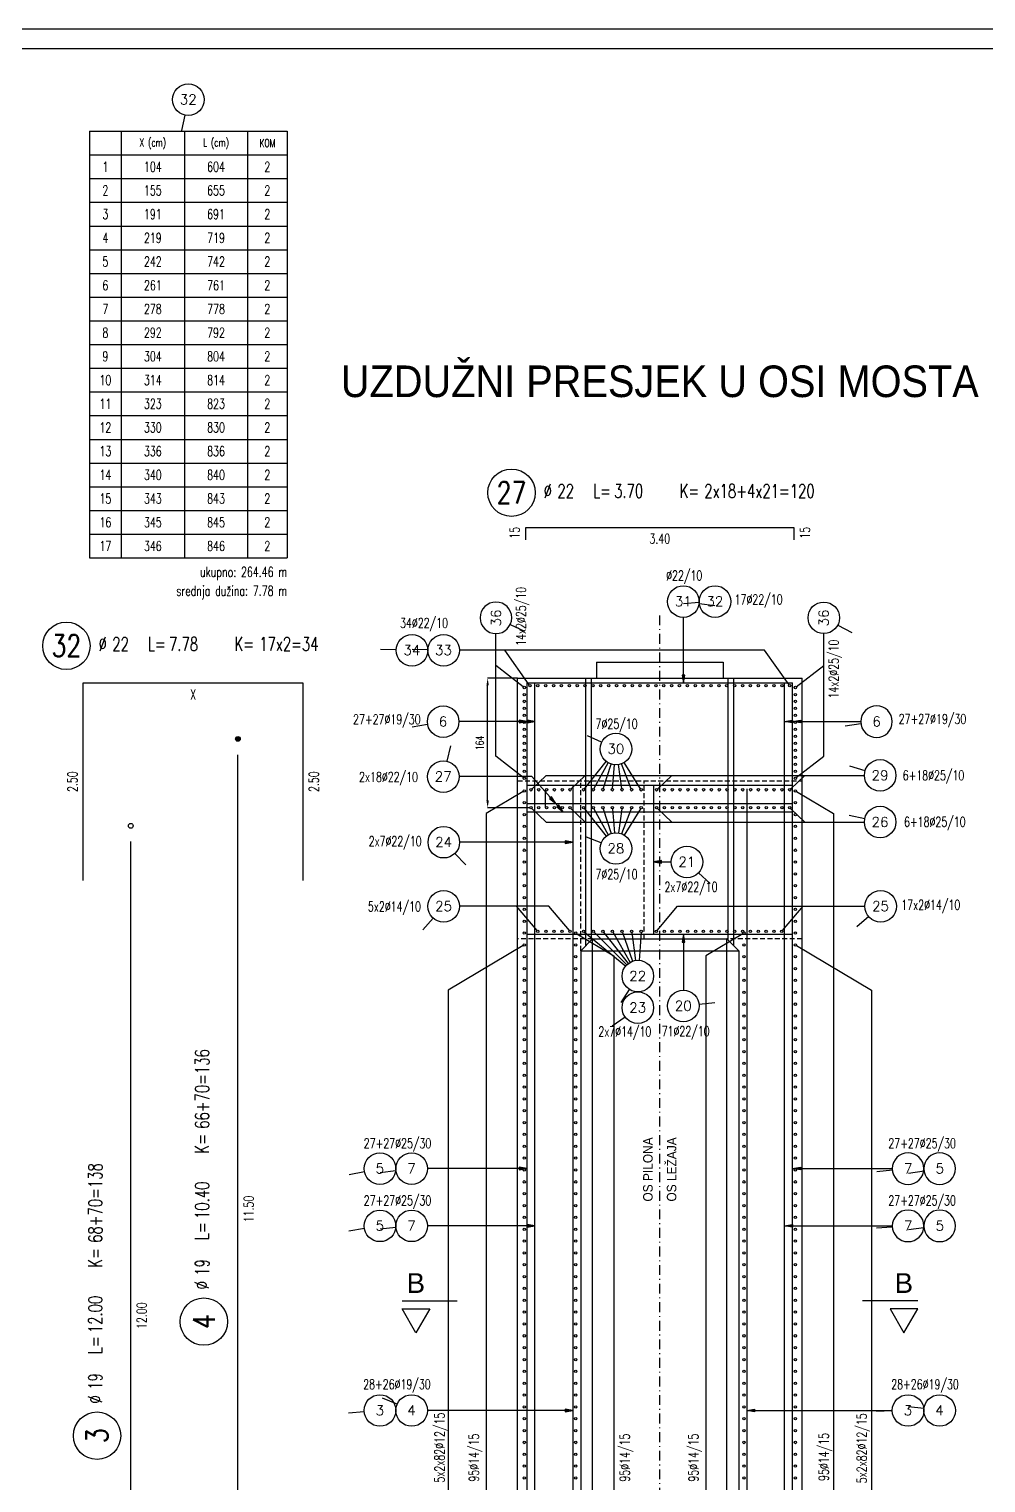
# Model space of a CAD drawing. Extents: x 29670 to 39758, y 69667 to 72992.
# Drawn here: x 32021 to 33232, y 71152 to 72992 of the extents above; entities that cross this region are included whole.
import ezdxf
from ezdxf.enums import TextEntityAlignment as Align

# ---------------------------------------------------------------- set-up
doc = ezdxf.new("R2010")
doc.units = 0
doc.header["$LTSCALE"] = 50
doc.header["$PDMODE"] = 34
doc.header["$PDSIZE"] = 5
for name, pattern in [('CENTER', [0.47, 0.25, -0.1, 0.02, -0.1]), ('HIDDEN', [9.525, 6.35, -3.175]), ('HIDDEN2', [0.1875, 0.125, -0.0625])]:
    doc.linetypes.add(name, pattern=pattern)
doc.layers.get('DEFPOINTS').update_dxf_attribs({"linetype": 'CONTINUOUS'})
for name, color, linetype in [('ARM', 1, 'CONTINUOUS'), ('ARM-I', 6, 'CONTINUOUS'), ('BETON', 7, 'CONTINUOUS'), ('BETON TANKO', 40, 'CONTINUOUS'), ('CRTICA', 7, 'CONTINUOUS'), ('KOTE', 4, 'CONTINUOUS'), ('NEVIDLJIVO', 9, 'HIDDEN2'), ('OSI', 2, 'CENTER'), ('POM', 9, 'CONTINUOUS'), ('TANKO', 8, 'CONTINUOUS'), ('TEKST', 7, 'CONTINUOUS')]:
    doc.layers.add(name, color=color, linetype=linetype)
doc.styles.add('KOTE', font='romans.shx', dxfattribs={"width": 0.7})
doc.styles.add('NASLOV', font='ARIAL.TTF')
doc.styles.get("Standard").update_dxf_attribs({"font": 'romans.shx', "width": 0.9})
doc.dimstyles.new('M-50', dxfattribs={"dimscale": 50, "dimtxt": 0.2, "dimasz": 0.185, "dimexe": 0, "dimexo": 0, "dimgap": 0.1, "dimtad": 1, "dimdec": 0, "dimzin": 0, "dimdsep": 46, "dimtxsty": 'KOTE', "dimcen": 0.09, "dimclrd": 256, "dimclre": 256, "dimclrt": 2, "dimadec": 0, "dimazin": 0, "dimtfac": 1, "dimtdec": 0, "dimtix": 1, "dimtmove": 2, "dimatfit": 3, "dimfxl": 0, "dimtolj": 1, "dimtzin": 0, "dimarcsym": 0})

# ---------------------------------------------------------------- blocks, each defined once
blk = doc.blocks.new('POZ')
at = {"layer": 'ARM-I'}
blk.add_circle((0, 0), 0.6, dxfattribs=at)
at = {"layer": 'ARM', "width": 0.7}
for s, p in [('%%c', (0.814, -0.125)), ('L=', (2.064, -0.125)), ('K=', (4.256, -0.125))]:
    blk.add_text(s, height=0.35, dxfattribs=at).set_placement(p)
for tag, p in [('VA', (0.879, 0.435)), ('FI', (1.162, -0.13)), ('DUZ', (2.598, -0.13)), ('KOM', (4.881, -0.13))]:
    blk.add_attdef(tag, p, '', height=0.35, dxfattribs=at)
at = {"layer": 'ARM', "width": 0.7, "flags": 1}
for tag, p in [('TIP', (1.038, -0.896)), ('A', (1.162, -1.411)), ('B', (1.162, -1.918)), ('C', (1.162, -2.426)), ('D', (1.162, -2.934)), ('E', (1.162, -3.441)), ('F', (1.162, -3.949)), ('G', (1.162, -4.457)), ('H', (1.162, -4.964)), ('I', (1.162, -5.472)), ('J', (1.162, -5.98)), ('K', (1.162, -6.487)), ('L', (1.162, -6.995)), ('M', (1.162, -7.503)), ('N', (1.162, -8.011))]:
    blk.add_attdef(tag, p, '', height=0.35, dxfattribs=at)
at = {"layer": 'ARM-I', "width": 0.8}
blk.add_attdef('POZ', text='', height=0.55, dxfattribs=at).set_placement((0, 0), align=Align.MIDDLE)
blk = doc.blocks.new('STR')
at = {"layer": 'KOTE', "color": 9}
blk.add_lwpolyline([(-1, 0.17), (-1, -0.17), (0, 0)], close=True, dxfattribs=at)
at = {"layer": 'KOTE', "color": 9, "linetype": 'ByBlock'}
blk.add_solid([(-1, 0.17), (-1, -0.17), (0, 0)], dxfattribs=at)
blk = doc.blocks.new('P')
at = {"layer": 'KOTE'}
blk.add_circle((0, 0), 0.4, dxfattribs=at)
blk.add_attdef('P', text='', height=0.25, dxfattribs=at).set_placement((-0.004, 0.004), align=Align.MIDDLE)
blk = doc.blocks.new('*D316')
at = {"layer": 'DEFPOINTS', "color": 0}
for p in [(32601.4, 72170.1), (32639.3, 72170.1), (32654.7, 72006.1)]:
    blk.add_point(p, dxfattribs=at)
at = {"layer": 'TANKO', "lineweight": -2}
for p, q in [((32639.3, 72170.1), (32601.4, 72170.1)), ((32601.4, 72015.4), (32601.4, 72160.9)), ((32654.7, 72006.1), (32601.4, 72006.1))]:
    blk.add_line(p, q, dxfattribs=at)
at = {"layer": 'TANKO'}
for points in [[(32599.8, 72160.9), (32602.9, 72160.9), (32601.4, 72170.1)], [(32599.8, 72015.4), (32602.9, 72015.4), (32601.4, 72006.1)]]:
    blk.add_solid(points, dxfattribs=at)
at = {"layer": 'TANKO', "color": 2, "insert": (32591.4, 72088.1), "char_height": 10, "attachment_point": 5, "rotation": 90, "style": 'KOTE'}
blk.add_mtext('\\A1;164', dxfattribs=at)

msp = doc.modelspace()

# ---------------------------------------------------------------- hatches: boundary and pattern name
at = {"layer": 'TANKO'}
h = msp.add_hatch(color=256, dxfattribs=at)
edge = h.paths.add_edge_path()
edge.add_arc((32285.2, 72093.2), 3, 0, 360)

# ---------------------------------------------------------------- linework, layer by layer
at = {"layer": 'ARM'}
for p, q in [((32651.3, 70123.2), (32651.3, 72164.1)), ((32651.3, 72164.1), (32987.3, 72164.1)), ((32661.3, 70123.2), (32661.3, 72164.1)), ((32977.3, 70123.2), (32977.3, 72164.1)), ((32987.3, 70123.2), (32987.3, 72164.1)), ((32987.3, 72034.1), (32651.3, 72034.1)), ((32709.3, 72034.1), (32709.3, 70123.2)), ((32811.3, 72034.1), (32811.3, 71846.1)), ((32929.3, 72030.1), (32929.3, 70123.2)), ((32651.3, 72011.4), (32987.3, 72011.4)), ((32651.3, 72000.8), (32987.3, 72000.8)), ((32651.3, 71846.1), (32987.3, 71846.1))]:
    msp.add_line(p, q, dxfattribs=at)
at = {"layer": 'ARM-I'}
for points in [[(32989.3, 72345.4), (32989.3, 72360.4), (32649.3, 72360.4), (32649.3, 72345.4)], [(32089.6, 71914.1), (32089.6, 72164.1), (32367.6, 72164.1), (32367.6, 71914.1)], [(32285.2, 70923.2), (32285.2, 72073.2)], [(32149.7, 70763.2), (32149.7, 71963.2)]]:
    msp.add_lwpolyline(points, dxfattribs=at)
at = {"layer": 'BETON'}
for p, q in [((32639.3, 72170.1), (32999.3, 72170.1)), ((32639.3, 70123.2), (32639.3, 72170.1)), ((32999.3, 70123.2), (32999.3, 72170.1)), ((32719.3, 71825.1), (32734.3, 71840.1)), ((32734.3, 71840.1), (32904.3, 71840.1)), ((32919.3, 71825.1), (32904.3, 71840.1)), ((32719.3, 71825.1), (32719.3, 70583.2)), ((32919.3, 71825.1), (32919.3, 70583.2))]:
    msp.add_line(p, q, dxfattribs=at)
for points in [[(29669.6, 69667.2), (38595.8, 69667.2), (38595.8, 72991.7), (29669.6, 72991.7)], [(29794.6, 69692.2), (38570.8, 69692.2), (38570.8, 72966.7), (29794.6, 72966.7)]]:
    msp.add_lwpolyline(points, close=True, dxfattribs=at)
at = {"layer": 'BETON TANKO'}
for p, q in [((32725.8, 71831.6), (32725.8, 72170.1)), ((32732.9, 71838.7), (32732.9, 72170.1)), ((32905.8, 71838.7), (32905.8, 72170.1)), ((32912.9, 71831.6), (32912.9, 72170.1))]:
    msp.add_line(p, q, dxfattribs=at)
at = {"layer": 'CRTICA'}
for p, q in [((32218.2, 72882.9), (32213.8, 72863.4)), ((32869.3, 72265.8), (32849.3, 72264.4)), ((32869.1, 72264.7), (32888.9, 72262.3)), ((32629.9, 72238), (32648, 72229.6)), ((33044.6, 72237.2), (33062.3, 72227.9)), ((32485.7, 72205.8), (32465.7, 72206.2)), ((32525.7, 72205.8), (32505.7, 72206.3)), ((32525.4, 72111.6), (32505.7, 72108.1)), ((32745.7, 72088.9), (32727.6, 72097.3)), ((33073.8, 72112.3), (33054, 72109.5)), ((32550, 72065), (32554.7, 72084.4)), ((33079.1, 72052.8), (33059.9, 72058.6)), ((33078.7, 71992.2), (33059.1, 71996.4)), ((32745.1, 71961.6), (32726.5, 71968.8)), ((32559.8, 71948.2), (32573.8, 71933.9)), ((32868.3, 71923.9), (32882.9, 71910.2)), ((32532.6, 71866.4), (32519.3, 71851.4)), ((33083.7, 71868.4), (33068.5, 71855.3)), ((32780.7, 71776.2), (32769.9, 71759.4)), ((32869, 71757.4), (32888.9, 71759.6)), ((32775.3, 71741.2), (32759.2, 71729.5)), ((32445.5, 71545.4), (32425.9, 71541.3)), ((32485.3, 71546.7), (32465.5, 71543.9)), ((33113.7, 71547.3), (33093.8, 71545.2)), ((33153.8, 71546.3), (33134, 71543.3)), ((32445.4, 71473.6), (32425.7, 71470.2)), ((32485.2, 71474.9), (32465.3, 71472.9)), ((33113.6, 71475.4), (33093.7, 71473.8)), ((33153.7, 71474.4), (33133.9, 71471.8)), ((32486.7, 71251.1), (32468.3, 71259)), ((32445.2, 71241.5), (32425.3, 71239.7)), ((33113.6, 71242.6), (33093.6, 71242)), ((33153.7, 71245.6), (33133.9, 71248))]:
    msp.add_line(p, q, dxfattribs=at)
at = {"layer": 'KOTE'}
for centre, radius in [((32647.7, 72158.3), 1.5), ((32654.9, 72160.5), 1.5), ((32664.9, 72160.5), 1.5), ((32674.9, 72160.5), 1.5), ((32684.8, 72160.5), 1.5), ((32694.8, 72160.5), 1.5), ((32704.8, 72160.5), 1.5), ((32714.7, 72160.5), 1.5), ((32724.7, 72160.5), 1.5), ((32734.6, 72160.5), 1.5), ((32744.6, 72160.5), 1.5), ((32754.6, 72160.5), 1.5), ((32764.5, 72160.5), 1.5), ((32774.5, 72160.5), 1.5), ((32784.5, 72160.5), 1.5), ((32794.4, 72160.5), 1.5), ((32804.4, 72160.5), 1.5), ((32814.4, 72160.5), 1.5), ((32824.3, 72160.5), 1.5), ((32834.3, 72160.5), 1.5), ((32844.2, 72160.5), 1.5), ((32854.2, 72160.5), 1.5), ((32864.2, 72160.5), 1.5), ((32874.1, 72160.5), 1.5), ((32884.1, 72160.5), 1.5), ((32894.1, 72160.5), 1.5), ((32904, 72160.5), 1.5), ((32914, 72160.5), 1.5), ((32924, 72160.5), 1.5), ((32933.9, 72160.5), 1.5), ((32943.9, 72160.5), 1.5), ((32953.8, 72160.5), 1.5), ((32963.8, 72160.5), 1.5), ((32973.8, 72160.5), 1.5), ((32983.7, 72160.5), 1.5), ((32990.9, 72158.3), 1.5), ((32647.7, 72149.4), 1.5), ((32647.7, 72140.6), 1.5), ((32990.9, 72149.4), 1.5), ((32990.9, 72140.6), 1.5), ((32647.7, 72131.8), 1.5), ((32647.7, 72122.9), 1.5), ((32647.7, 72114.1), 1.5), ((32990.9, 72131.8), 1.5), ((32990.9, 72122.9), 1.5), ((32990.9, 72114.1), 1.5), ((32647.7, 72105.3), 1.5), ((32647.7, 72096.4), 1.5), ((32990.9, 72105.3), 1.5), ((32990.9, 72096.4), 1.5), ((32285.2, 72093.2), 3), ((32647.7, 72087.6), 1.5), ((32647.7, 72078.8), 1.5), ((32990.9, 72087.6), 1.5), ((32990.9, 72078.8), 1.5), ((32647.7, 72069.9), 1.5), ((32647.7, 72061.1), 1.5), ((32990.9, 72069.9), 1.5), ((32990.9, 72061.1), 1.5), ((32647.7, 72052.3), 1.5), ((32647.7, 72043.4), 1.5), ((32990.9, 72052.3), 1.5), ((32990.9, 72043.4), 1.5), ((32647.7, 72027.4), 1.5), ((32656.2, 72028.8), 1.5), ((32666.1, 72028.8), 1.5), ((32676, 72028.8), 1.5), ((32685.9, 72028.8), 1.5), ((32695.8, 72028.8), 1.5), ((32705.8, 72028.8), 1.5), ((32722.9, 72028.8), 1.5), ((32735.1, 72028.8), 1.5), ((32747.2, 72028.8), 1.5), ((32759.3, 72028.8), 1.5), ((32771.5, 72028.8), 1.5), ((32783.6, 72028.8), 1.5), ((32795.7, 72028.8), 1.5), ((32815.3, 72028.8), 1.5), ((32825.2, 72028.8), 1.5), ((32835.1, 72028.8), 1.5), ((32845, 72028.8), 1.5), ((32854.9, 72028.8), 1.5), ((32864.8, 72028.8), 1.5), ((32874.7, 72028.8), 1.5), ((32884.6, 72028.8), 1.5), ((32894.5, 72028.8), 1.5), ((32904.5, 72028.8), 1.5), ((32914.4, 72028.8), 1.5), ((32924.3, 72028.8), 1.5), ((32934.2, 72028.8), 1.5), ((32944.1, 72028.8), 1.5), ((32954, 72028.8), 1.5), ((32963.9, 72028.8), 1.5), ((32973.8, 72028.8), 1.5), ((32983.8, 72028.8), 1.5), ((32990.9, 72027.4), 1.5), ((32647.7, 72012.4), 1.5), ((32656.2, 72006.1), 1.5), ((32666.1, 72006.1), 1.5), ((32676, 72006.1), 1.5), ((32685.9, 72006.1), 1.5), ((32695.8, 72006.1), 1.5), ((32705.8, 72006.1), 1.5), ((32722.9, 72006.1), 1.5), ((32735.1, 72006.1), 1.5), ((32747.2, 72006.1), 1.5), ((32759.3, 72006.1), 1.5), ((32771.5, 72006.1), 1.5), ((32783.6, 72006.1), 1.5), ((32795.7, 72006.1), 1.5), ((32815.3, 72006.1), 1.5), ((32825.2, 72006.1), 1.5), ((32835.1, 72006.1), 1.5), ((32845, 72006.1), 1.5), ((32854.9, 72006.1), 1.5), ((32864.8, 72006.1), 1.5), ((32874.7, 72006.1), 1.5), ((32884.6, 72006.1), 1.5), ((32894.5, 72006.1), 1.5), ((32904.5, 72006.1), 1.5), ((32914.4, 72006.1), 1.5), ((32924.3, 72006.1), 1.5), ((32934.2, 72006.1), 1.5), ((32944.1, 72006.1), 1.5), ((32954, 72006.1), 1.5), ((32963.9, 72006.1), 1.5), ((32973.8, 72006.1), 1.5), ((32983.8, 72006.1), 1.5), ((32990.9, 72012.4), 1.5), ((32647.7, 71997.4), 1.5), ((32990.9, 71997.4), 1.5), ((32149.7, 71983.2), 3), ((32647.7, 71982.4), 1.5), ((32647.7, 71967.4), 1.5), ((32990.9, 71982.4), 1.5), ((32990.9, 71967.4), 1.5), ((32647.7, 71952.4), 1.5), ((32990.9, 71952.4), 1.5), ((32647.7, 71937.4), 1.5), ((32990.9, 71937.4), 1.5), ((32647.7, 71922.4), 1.5), ((32990.9, 71922.4), 1.5), ((32647.7, 71907.4), 1.5), ((32990.9, 71907.4), 1.5), ((32647.7, 71892.4), 1.5), ((32647.7, 71877.5), 1.5), ((32990.9, 71892.4), 1.5), ((32990.9, 71877.5), 1.5), ((32647.7, 71862.5), 1.5), ((32990.9, 71862.5), 1.5), ((32647.7, 71847.5), 1.5), ((32664.9, 71849.7), 1.5), ((32675.1, 71849.7), 1.5), ((32685.3, 71849.7), 1.5), ((32695.5, 71849.7), 1.5), ((32705.7, 71849.7), 1.5), ((32712.9, 71847.5), 1.5), ((32722.9, 71849.7), 1.5), ((32735.1, 71849.7), 1.5), ((32747.2, 71849.7), 1.5), ((32759.3, 71849.7), 1.5), ((32771.5, 71849.7), 1.5), ((32783.6, 71849.7), 1.5), ((32795.7, 71849.7), 1.5), ((32814.9, 71849.7), 1.5), ((32824.9, 71849.7), 1.5), ((32834.8, 71849.7), 1.5), ((32844.7, 71849.7), 1.5), ((32854.6, 71849.7), 1.5), ((32864.6, 71849.7), 1.5), ((32874.5, 71849.7), 1.5), ((32884.4, 71849.7), 1.5), ((32894.3, 71849.7), 1.5), ((32904.3, 71849.7), 1.5), ((32914.2, 71849.7), 1.5), ((32924.1, 71849.7), 1.5), ((32925.7, 71847.5), 1.5), ((32934, 71849.7), 1.5), ((32944, 71849.7), 1.5), ((32953.9, 71849.7), 1.5), ((32963.8, 71849.7), 1.5), ((32973.7, 71849.7), 1.5), ((32990.9, 71847.5), 1.5), ((32647.7, 71832.5), 1.5), ((32712.9, 71832.5), 1.5), ((32925.7, 71832.5), 1.5), ((32990.9, 71832.5), 1.5), ((32647.7, 71817.5), 1.5), ((32647.7, 71802.5), 1.5), ((32712.9, 71817.5), 1.5), ((32712.9, 71802.5), 1.5), ((32925.7, 71817.5), 1.5), ((32925.7, 71802.5), 1.5), ((32990.9, 71817.5), 1.5), ((32990.9, 71802.5), 1.5), ((32647.7, 71787.5), 1.5), ((32712.9, 71787.5), 1.5), ((32925.7, 71787.5), 1.5), ((32990.9, 71787.5), 1.5), ((32647.7, 71772.5), 1.5), ((32712.9, 71772.5), 1.5), ((32925.7, 71772.5), 1.5), ((32990.9, 71772.5), 1.5), ((32647.7, 71757.5), 1.5), ((32712.9, 71757.5), 1.5), ((32925.7, 71757.5), 1.5), ((32990.9, 71757.5), 1.5), ((32647.7, 71742.5), 1.5), ((32647.7, 71727.5), 1.5), ((32712.9, 71742.5), 1.5), ((32712.9, 71727.5), 1.5), ((32925.7, 71742.5), 1.5), ((32925.7, 71727.5), 1.5), ((32990.9, 71742.5), 1.5), ((32990.9, 71727.5), 1.5), ((32647.7, 71712.5), 1.5), ((32712.9, 71712.5), 1.5), ((32925.7, 71712.5), 1.5), ((32990.9, 71712.5), 1.5), ((32647.7, 71697.5), 1.5), ((32712.9, 71697.5), 1.5), ((32925.7, 71697.5), 1.5), ((32990.9, 71697.5), 1.5), ((32647.7, 71682.5), 1.5), ((32712.9, 71682.5), 1.5), ((32925.7, 71682.5), 1.5), ((32990.9, 71682.5), 1.5), ((32647.7, 71667.5), 1.5), ((32712.9, 71667.5), 1.5), ((32925.7, 71667.5), 1.5), ((32990.9, 71667.5), 1.5), ((32647.7, 71652.6), 1.5), ((32647.7, 71637.6), 1.5), ((32712.9, 71652.6), 1.5), ((32712.9, 71637.6), 1.5), ((32925.7, 71652.6), 1.5), ((32925.7, 71637.6), 1.5), ((32990.9, 71652.6), 1.5), ((32990.9, 71637.6), 1.5), ((32647.7, 71622.6), 1.5), ((32712.9, 71622.6), 1.5), ((32925.7, 71622.6), 1.5), ((32990.9, 71622.6), 1.5), ((32647.7, 71607.6), 1.5), ((32712.9, 71607.6), 1.5), ((32925.7, 71607.6), 1.5), ((32990.9, 71607.6), 1.5), ((32647.7, 71592.6), 1.5), ((32712.9, 71592.6), 1.5), ((32925.7, 71592.6), 1.5), ((32990.9, 71592.6), 1.5), ((32647.7, 71577.6), 1.5), ((32647.7, 71562.6), 1.5), ((32712.9, 71577.6), 1.5), ((32712.9, 71562.6), 1.5), ((32925.7, 71577.6), 1.5), ((32925.7, 71562.6), 1.5), ((32990.9, 71577.6), 1.5), ((32990.9, 71562.6), 1.5), ((32647.7, 71547.6), 1.5), ((32712.9, 71547.6), 1.5), ((32925.7, 71547.6), 1.5), ((32990.9, 71547.6), 1.5), ((32647.7, 71532.6), 1.5), ((32712.9, 71532.6), 1.5), ((32925.7, 71532.6), 1.5), ((32990.9, 71532.6), 1.5), ((32647.7, 71517.6), 1.5), ((32712.9, 71517.6), 1.5), ((32925.7, 71517.6), 1.5), ((32990.9, 71517.6), 1.5), ((32647.7, 71502.6), 1.5), ((32712.9, 71502.6), 1.5), ((32925.7, 71502.6), 1.5), ((32990.9, 71502.6), 1.5), ((32647.7, 71487.6), 1.5), ((32647.7, 71472.6), 1.5), ((32712.9, 71487.6), 1.5), ((32712.9, 71472.6), 1.5), ((32925.7, 71487.6), 1.5), ((32925.7, 71472.6), 1.5), ((32990.9, 71487.6), 1.5), ((32990.9, 71472.6), 1.5), ((32647.7, 71457.6), 1.5), ((32712.9, 71457.6), 1.5), ((32925.7, 71457.6), 1.5), ((32990.9, 71457.6), 1.5), ((32647.7, 71442.6), 1.5), ((32712.9, 71442.6), 1.5), ((32925.7, 71442.6), 1.5), ((32990.9, 71442.6), 1.5), ((32647.7, 71427.7), 1.5), ((32712.9, 71427.7), 1.5), ((32925.7, 71427.7), 1.5), ((32990.9, 71427.7), 1.5), ((32647.7, 71412.7), 1.5), ((32647.7, 71397.7), 1.5), ((32712.9, 71412.7), 1.5), ((32712.9, 71397.7), 1.5), ((32925.7, 71412.7), 1.5), ((32925.7, 71397.7), 1.5), ((32990.9, 71412.7), 1.5), ((32990.9, 71397.7), 1.5), ((32647.7, 71382.7), 1.5), ((32712.9, 71382.7), 1.5), ((32925.7, 71382.7), 1.5), ((32990.9, 71382.7), 1.5), ((32647.7, 71367.7), 1.5), ((32712.9, 71367.7), 1.5), ((32925.7, 71367.7), 1.5), ((32990.9, 71367.7), 1.5), ((32647.7, 71352.7), 1.5), ((32712.9, 71352.7), 1.5), ((32925.7, 71352.7), 1.5), ((32990.9, 71352.7), 1.5), ((32647.7, 71337.7), 1.5), ((32647.7, 71322.7), 1.5), ((32712.9, 71337.7), 1.5), ((32712.9, 71322.7), 1.5), ((32925.7, 71337.7), 1.5), ((32925.7, 71322.7), 1.5), ((32990.9, 71337.7), 1.5), ((32990.9, 71322.7), 1.5), ((32647.7, 71307.7), 1.5), ((32712.9, 71307.7), 1.5), ((32925.7, 71307.7), 1.5), ((32990.9, 71307.7), 1.5), ((32647.7, 71292.7), 1.5), ((32712.9, 71292.7), 1.5), ((32925.7, 71292.7), 1.5), ((32990.9, 71292.7), 1.5), ((32647.7, 71277.7), 1.5), ((32712.9, 71277.7), 1.5), ((32925.7, 71277.7), 1.5), ((32990.9, 71277.7), 1.5), ((32647.7, 71262.7), 1.5), ((32712.9, 71262.7), 1.5), ((32925.7, 71262.7), 1.5), ((32990.9, 71262.7), 1.5), ((32647.7, 71247.7), 1.5), ((32647.7, 71232.7), 1.5), ((32712.9, 71247.7), 1.5), ((32712.9, 71232.7), 1.5), ((32925.7, 71247.7), 1.5), ((32925.7, 71232.7), 1.5), ((32990.9, 71247.7), 1.5), ((32990.9, 71232.7), 1.5), ((32647.7, 71217.7), 1.5), ((32712.9, 71217.7), 1.5), ((32925.7, 71217.7), 1.5), ((32990.9, 71217.7), 1.5), ((32647.7, 71202.7), 1.5), ((32712.9, 71202.7), 1.5), ((32925.7, 71202.7), 1.5), ((32990.9, 71202.7), 1.5), ((32647.7, 71187.8), 1.5), ((32712.9, 71187.8), 1.5), ((32925.7, 71187.8), 1.5), ((32990.9, 71187.8), 1.5), ((32647.7, 71172.8), 1.5), ((32647.7, 71157.8), 1.5), ((32712.9, 71172.8), 1.5), ((32712.9, 71157.8), 1.5), ((32925.7, 71172.8), 1.5), ((32925.7, 71157.8), 1.5), ((32990.9, 71172.8), 1.5), ((32990.9, 71157.8), 1.5)]:
    msp.add_circle(centre, radius, dxfattribs=at)
at = {"layer": 'NEVIDLJIVO'}
for p, q in [((32639.3, 72040.1), (32999.3, 72040.1)), ((32719.3, 71825.1), (32719.3, 72040.1)), ((32799.3, 71840.1), (32799.3, 72040.1)), ((32734.3, 71840.1), (32639.3, 71840.1)), ((32999.3, 71840.1), (32904.3, 71840.1))]:
    msp.add_line(p, q, dxfattribs=at)
at = {"layer": 'OSI'}
msp.add_line((32819.3, 69793.2), (32819.3, 72249.5), dxfattribs=at)
at = {"layer": 'POM'}
for p, q in [((32739.3, 72190.3), (32819.3, 72190.3)), ((32739.3, 72190.3), (32739.3, 72170.1)), ((32819.3, 72190.3), (32899.3, 72190.3)), ((32899.3, 72190.3), (32899.3, 72170.1)), ((32734.3, 70568.2), (32734.3, 71840.1)), ((32904.3, 70568.2), (32904.3, 71840.1)), ((32719.3, 71825.1), (32919.3, 71825.1))]:
    msp.add_line(p, q, dxfattribs=at)
at = {"layer": 'TANKO'}
for p, q in [((32097.6, 72862.4), (32347.6, 72862.4)), ((32097.6, 72862.4), (32097.6, 72322.4)), ((32137.6, 72862.4), (32137.6, 72322.4)), ((32217.6, 72862.4), (32217.6, 72322.4)), ((32297.6, 72862.4), (32297.6, 72322.4)), ((32347.6, 72862.4), (32347.6, 72322.4)), ((32097.6, 72832.4), (32347.6, 72832.4)), ((32097.6, 72802.4), (32347.6, 72802.4)), ((32097.6, 72772.4), (32347.6, 72772.4)), ((32097.6, 72742.4), (32347.6, 72742.4)), ((32097.6, 72712.4), (32347.6, 72712.4)), ((32097.6, 72682.4), (32347.6, 72682.4)), ((32097.6, 72652.4), (32347.6, 72652.4)), ((32097.6, 72622.4), (32347.6, 72622.4)), ((32097.6, 72592.4), (32347.6, 72592.4)), ((32097.6, 72562.4), (32347.6, 72562.4)), ((32097.6, 72532.4), (32347.6, 72532.4)), ((32097.6, 72502.4), (32347.6, 72502.4)), ((32097.6, 72472.4), (32347.6, 72472.4)), ((32097.6, 72442.4), (32347.6, 72442.4)), ((32097.6, 72412.4), (32347.6, 72412.4)), ((32097.6, 72382.4), (32347.6, 72382.4)), ((32097.6, 72352.4), (32347.6, 72352.4)), ((32097.6, 72322.4), (32347.6, 72322.4)), ((32849.2, 72164.1), (32849.2, 72247.1)), ((32611.8, 72071.2), (32611.8, 72226.5)), ((33026.9, 72071.2), (33026.9, 72226.5)), ((32952, 72205.4), (32565.7, 72205.4)), ((32654.1, 72161.7), (32623.2, 72205.4)), ((32982.9, 72161.7), (32952, 72205.4)), ((32646.5, 72159.2), (32611.8, 72186)), ((32992.1, 72159.2), (33026.9, 72186)), ((32661.3, 72115.1), (32565.1, 72115.1)), ((32977.3, 72115.1), (33073.6, 72115.1)), ((32646.5, 72044.4), (32611.8, 72071.2)), ((32723.9, 72030), (32751.4, 72064.8)), ((32735.8, 72030.1), (32754.1, 72063)), ((32747.7, 72030.2), (32757.7, 72061.4)), ((32759.5, 72030.3), (32762.1, 72060.5)), ((32771.2, 72030.3), (32766.8, 72060.7)), ((32783.1, 72030.2), (32771, 72061.8)), ((32794.9, 72030.1), (32774.3, 72063.4)), ((32992.1, 72044.4), (33026.9, 72071.2)), ((32657.3, 72045.5), (32565.3, 72045.5)), ((32657.3, 72029.8), (32675.5, 72047)), ((32697, 72000.8), (32657.3, 72045.5)), ((32675.5, 72047), (33078.2, 72047)), ((32706.8, 72029.8), (32725, 72047)), ((32816.3, 72029.8), (32834.5, 72047)), ((32984.8, 72029.8), (33003, 72047)), ((32646.4, 72026.6), (32599.4, 71998.7)), ((32674.5, 72006.1), (32674.5, 72028.8)), ((32992.2, 72026.6), (33039.2, 71998.7)), ((32657.3, 72005.1), (32675.5, 71987.9)), ((32706.8, 72005.1), (32725, 71987.9)), ((32723.9, 72004.9), (32751.4, 71970.2)), ((32794.9, 72004.8), (32774.3, 71971.5)), ((32816.3, 72005.1), (32834.5, 71987.9)), ((32984.8, 72005.1), (33003, 71987.9)), ((32599.4, 71998.7), (32599.4, 71137.7)), ((32675.5, 71987.9), (33078.2, 71987.9)), ((32735.8, 72004.8), (32754.1, 71972)), ((32747.7, 72004.7), (32757.7, 71973.5)), ((32759.5, 72004.6), (32762.1, 71974.4)), ((32771.2, 72004.6), (32766.8, 71974.3)), ((32783.1, 72004.7), (32771, 71973.2)), ((33039.2, 71998.7), (33039.2, 71137.7)), ((32709.3, 71962.5), (32565.9, 71962.5)), ((32811.3, 71937.5), (32833.6, 71937.5)), ((32678.8, 71881.4), (32565.8, 71881.4)), ((32664, 71850.9), (32638, 71881.4)), ((32704.8, 71850.9), (32678.8, 71881.4)), ((32815.9, 71850.9), (32841.8, 71881.4)), ((32841.8, 71881.4), (33078.9, 71881.4)), ((32974.7, 71850.9), (33000.6, 71881.4)), ((32714.2, 71846.7), (32761.2, 71818.8)), ((32724.1, 71848.8), (32776.1, 71805.8)), ((32736.1, 71848.7), (32777.4, 71807.2)), ((32748.1, 71848.5), (32779.2, 71808.8)), ((32760.1, 71848.4), (32781.6, 71810.4)), ((32772, 71848.3), (32784.8, 71811.9)), ((32783.8, 71848.2), (32788.7, 71812.8)), ((32795.6, 71848.2), (32793, 71812.9)), ((32849.2, 71846.1), (32849.2, 71775.3)), ((32924.4, 71846.7), (32877.4, 71818.8)), ((32646.4, 71831.7), (32551.5, 71775.4)), ((32992.2, 71831.7), (33087.2, 71775.4)), ((32761.2, 71818.8), (32761.2, 71137.7)), ((32877.4, 71818.8), (32877.4, 71137.7)), ((32551.5, 71775.4), (32551.5, 71137.7)), ((33087.2, 71775.4), (33087.2, 71137.7)), ((32651.3, 71549.4), (32525.1, 71549.4)), ((32987.3, 71549.4), (33113.6, 71549.4)), ((32661.3, 71476.9), (32525.1, 71476.9)), ((32977.3, 71476.9), (33113.6, 71476.9)), ((32709.3, 71243.2), (32525.1, 71243.2)), ((32929.3, 71243.2), (33113.6, 71243.2))]:
    msp.add_line(p, q, dxfattribs=at)
at = {"layer": 'TEKST', "linetype": 'HIDDEN'}
for p, q in [((32493, 71382), (32563, 71382)), ((33145.7, 71382), (33075.7, 71382))]:
    msp.add_line(p, q, dxfattribs=at)
at = {"layer": 'TEKST'}
for points in [[(32493, 71372), (32528, 71372), (32510.5, 71341.7)], [(33145.7, 71372), (33110.7, 71372), (33128.2, 71341.7)]]:
    msp.add_lwpolyline(points, close=True, dxfattribs=at)

# ---------------------------------------------------------------- block references
at = {"layer": 'KOTE', "xscale": 50, "yscale": 50, "zscale": 50}
for p, values in [((32631.6, 72404.8), {'POZ': '27', 'FI': '22', 'DUZ': '3.70', 'KOM': '2x18+4x21=120'}), ((32068.2, 72211.1), {'POZ': '32', 'FI': '22', 'DUZ': '7.78', 'KOM': '17x2=34'})]:
    msp.add_blockref('POZ', p, dxfattribs=at).add_auto_attribs(values)
at = {"layer": 'KOTE'}
ref = msp.add_blockref('P', (32849.2, 72267.1), dxfattribs=dict(at, xscale=50, yscale=50, zscale=50))
ref.add_attrib('P', '31', dxfattribs={"height": 12.5}).set_placement((32849, 72267.4), align=Align.MIDDLE)
ref = msp.add_blockref('P', (32889.2, 72267.1), dxfattribs=dict(at, xscale=50, yscale=50, zscale=50))
ref.add_attrib('P', '32', dxfattribs={"height": 12.5}).set_placement((32889, 72267.4), align=Align.MIDDLE)
ref = msp.add_blockref('P', (32611.8, 72246.5), dxfattribs=dict(at, xscale=-50, yscale=50, zscale=50, rotation=270))
ref.add_attrib('P', '36', dxfattribs={"height": 12.5, "rotation": 90}).set_placement((32612, 72246.3), align=Align.MIDDLE)
ref = msp.add_blockref('P', (33026.9, 72246.5), dxfattribs=dict(at, xscale=50, yscale=50, zscale=50, rotation=90))
ref.add_attrib('P', '36', dxfattribs={"height": 12.5, "rotation": 90}).set_placement((33026.7, 72246.3), align=Align.MIDDLE)
ref = msp.add_blockref('P', (32505.7, 72205.4), dxfattribs=dict(at, xscale=50, yscale=50, zscale=50))
ref.add_attrib('P', '34', dxfattribs={"height": 12.5}).set_placement((32505.5, 72205.6), align=Align.MIDDLE)
ref = msp.add_blockref('P', (32545.7, 72205.4), dxfattribs=dict(at, xscale=50, yscale=50, zscale=50))
ref.add_attrib('P', '33', dxfattribs={"height": 12.5}).set_placement((32545.5, 72205.6), align=Align.MIDDLE)
at = {"layer": 'KOTE', "yscale": 10, "zscale": 10}
for p, xscale, rotation in [((32849.2, 72164.1), 10, 270), ((32811.3, 71937.5), 10, 180), ((32849.2, 71846.1), 10, 90), ((32987.3, 71549.4), -10, 1.294964135922783e-11), ((32977.3, 71476.9), -10, 1.294964135922783e-11)]:
    msp.add_blockref('STR', p, dxfattribs=dict(at, xscale=xscale, rotation=rotation))
at = {"layer": 'KOTE'}
ref = msp.add_blockref('P', (32545.1, 72115.1), dxfattribs=dict(at, xscale=50, yscale=50, zscale=50))
ref.add_attrib('P', '6', dxfattribs={"height": 12.5}).set_placement((32544.9, 72115.3), align=Align.MIDDLE)
ref = msp.add_blockref('P', (33093.6, 72115.1), dxfattribs=dict(at, xscale=-50, yscale=50, zscale=50))
ref.add_attrib('P', '6', dxfattribs={"height": 12.5}).set_placement((33093.7, 72115.3), align=Align.MIDDLE)
at = {"layer": 'KOTE', "yscale": 10, "zscale": 10}
for p, xscale in [((32651.3, 72115.1), 10), ((32661.3, 72115.1), 10), ((32977.3, 72115.1), -10), ((32987.3, 72115.1), -10), ((32709.3, 71962.5), 10), ((32651.3, 71549.4), 10), ((32661.3, 71476.9), 10), ((32709.3, 71243.2), 10), ((32929.3, 71243.2), -10)]:
    msp.add_blockref('STR', p, dxfattribs=dict(at, xscale=xscale))
at = {"layer": 'KOTE'}
ref = msp.add_blockref('P', (32763.8, 72080.4), dxfattribs=dict(at, xscale=50, yscale=50, zscale=50))
ref.add_attrib('P', '30', dxfattribs={"height": 12.5}).set_placement((32763.7, 72080.7), align=Align.MIDDLE)
ref = msp.add_blockref('P', (32545.3, 72045.5), dxfattribs=dict(at, xscale=50, yscale=50, zscale=50))
ref.add_attrib('P', '27', dxfattribs={"height": 12.5}).set_placement((32545.1, 72045.7), align=Align.MIDDLE)
ref = msp.add_blockref('P', (33098.2, 72047), dxfattribs=dict(at, xscale=50, yscale=50, zscale=50))
ref.add_attrib('P', '29', dxfattribs={"height": 12.5}).set_placement((33098, 72047.2), align=Align.MIDDLE)
ref = msp.add_blockref('P', (33098.2, 71987.9), dxfattribs=dict(at, xscale=50, yscale=50, zscale=50))
ref.add_attrib('P', '26', dxfattribs={"height": 12.5}).set_placement((33098, 71988.1), align=Align.MIDDLE)
ref = msp.add_blockref('P', (32545.9, 71962.5), dxfattribs=dict(at, xscale=50, yscale=50, zscale=50))
ref.add_attrib('P', '24', dxfattribs={"height": 12.5}).set_placement((32545.7, 71962.7), align=Align.MIDDLE)
ref = msp.add_blockref('P', (32763.8, 71954.5), dxfattribs=dict(at, xscale=50, yscale=50, zscale=50))
ref.add_attrib('P', '28', dxfattribs={"height": 12.5}).set_placement((32763.7, 71954.7), align=Align.MIDDLE)
ref = msp.add_blockref('P', (32853.6, 71937.5), dxfattribs=dict(at, xscale=50, yscale=50, zscale=50))
ref.add_attrib('P', '21', dxfattribs={"height": 12.5}).set_placement((32853.5, 71937.7), align=Align.MIDDLE)
ref = msp.add_blockref('P', (32545.8, 71881.4), dxfattribs=dict(at, xscale=50, yscale=50, zscale=50))
ref.add_attrib('P', '25', dxfattribs={"height": 12.5}).set_placement((32545.6, 71881.6), align=Align.MIDDLE)
ref = msp.add_blockref('P', (33098.9, 71881.4), dxfattribs=dict(at, xscale=50, yscale=50, zscale=50))
ref.add_attrib('P', '25', dxfattribs={"height": 12.5}).set_placement((33098.7, 71881.6), align=Align.MIDDLE)
ref = msp.add_blockref('P', (32791.5, 71793), dxfattribs=dict(at, xscale=50, yscale=50, zscale=50))
ref.add_attrib('P', '22', dxfattribs={"height": 12.5}).set_placement((32791.3, 71793.2), align=Align.MIDDLE)
ref = msp.add_blockref('P', (32791.5, 71753), dxfattribs=dict(at, xscale=50, yscale=50, zscale=50))
ref.add_attrib('P', '23', dxfattribs={"height": 12.5}).set_placement((32791.3, 71753.2), align=Align.MIDDLE)
ref = msp.add_blockref('P', (32849.2, 71755.3), dxfattribs=dict(at, xscale=50, yscale=50, zscale=50))
ref.add_attrib('P', '20', dxfattribs={"height": 12.5}).set_placement((32849, 71755.5), align=Align.MIDDLE)
at = {"layer": 'KOTE', "xscale": 50, "yscale": 50, "zscale": 50, "rotation": 90}
for p, values in [((32242.2, 71355.7), {'POZ': '4', 'FI': '19', 'DUZ': '10.40', 'KOM': '66+70=136'}), ((32107, 71211.3), {'POZ': '3', 'FI': '19', 'DUZ': '12.00', 'KOM': '68+70=138'})]:
    msp.add_blockref('POZ', p, dxfattribs=at).add_auto_attribs(values)
at = {"layer": 'KOTE'}
ref = msp.add_blockref('P', (32465.1, 71549.4), dxfattribs=dict(at, xscale=50, yscale=50, zscale=50))
ref.add_attrib('P', '5', dxfattribs={"height": 12.5}).set_placement((32464.9, 71549.6), align=Align.MIDDLE)
ref = msp.add_blockref('P', (32505.1, 71549.4), dxfattribs=dict(at, xscale=50, yscale=50, zscale=50))
ref.add_attrib('P', '7', dxfattribs={"height": 12.5}).set_placement((32504.9, 71549.6), align=Align.MIDDLE)
ref = msp.add_blockref('P', (33133.6, 71549.4), dxfattribs=dict(at, xscale=-50, yscale=50, zscale=50, rotation=1.294964135922783e-11))
ref.add_attrib('P', '7', dxfattribs={"height": 12.5}).set_placement((33133.7, 71549.6), align=Align.MIDDLE)
ref = msp.add_blockref('P', (33173.6, 71549.4), dxfattribs=dict(at, xscale=-50, yscale=50, zscale=50, rotation=1.294964135922783e-11))
ref.add_attrib('P', '5', dxfattribs={"height": 12.5}).set_placement((33173.7, 71549.6), align=Align.MIDDLE)
ref = msp.add_blockref('P', (32465.1, 71476.9), dxfattribs=dict(at, xscale=50, yscale=50, zscale=50))
ref.add_attrib('P', '5', dxfattribs={"height": 12.5}).set_placement((32464.9, 71477.2), align=Align.MIDDLE)
ref = msp.add_blockref('P', (32505.1, 71476.9), dxfattribs=dict(at, xscale=50, yscale=50, zscale=50))
ref.add_attrib('P', '7', dxfattribs={"height": 12.5}).set_placement((32504.9, 71477.2), align=Align.MIDDLE)
ref = msp.add_blockref('P', (33133.6, 71476.9), dxfattribs=dict(at, xscale=-50, yscale=50, zscale=50, rotation=1.294964135922783e-11))
ref.add_attrib('P', '7', dxfattribs={"height": 12.5}).set_placement((33133.7, 71477.2), align=Align.MIDDLE)
ref = msp.add_blockref('P', (33173.6, 71476.9), dxfattribs=dict(at, xscale=-50, yscale=50, zscale=50, rotation=1.294964135922783e-11))
ref.add_attrib('P', '5', dxfattribs={"height": 12.5}).set_placement((33173.7, 71477.2), align=Align.MIDDLE)
ref = msp.add_blockref('P', (32465.1, 71243.2), dxfattribs=dict(at, xscale=50, yscale=50, zscale=50))
ref.add_attrib('P', '3', dxfattribs={"height": 12.5}).set_placement((32464.9, 71243.4), align=Align.MIDDLE)
ref = msp.add_blockref('P', (32505.1, 71243.2), dxfattribs=dict(at, xscale=50, yscale=50, zscale=50))
ref.add_attrib('P', '4', dxfattribs={"height": 12.5}).set_placement((32504.9, 71243.4), align=Align.MIDDLE)
ref = msp.add_blockref('P', (33133.6, 71243.2), dxfattribs=dict(at, xscale=50, yscale=50, zscale=50))
ref.add_attrib('P', '3', dxfattribs={"height": 12.5}).set_placement((33133.4, 71243.4), align=Align.MIDDLE)
ref = msp.add_blockref('P', (33173.6, 71243.2), dxfattribs=dict(at, xscale=50, yscale=50, zscale=50))
ref.add_attrib('P', '4', dxfattribs={"height": 12.5}).set_placement((33173.4, 71243.4), align=Align.MIDDLE)
at = {"layer": 'TANKO'}
ref = msp.add_blockref('P', (32222.6, 72902.4), dxfattribs=dict(at, xscale=50, yscale=50, zscale=50))
ref.add_attrib('P', '32', dxfattribs={"layer": 'KOTE', "height": 12.5}).set_placement((32222.4, 72902.6), align=Align.MIDDLE)
at = {"layer": 'TANKO', "xscale": 10, "yscale": 10, "zscale": 10, "rotation": 311.6206297412467}
for p in [(32687.5, 72011.4), (32697, 72000.8)]:
    msp.add_blockref('STR', p, dxfattribs=at)

# ---------------------------------------------------------------- texts
at = {"layer": 'KOTE', "style": 'KOTE', "width": 0.7}
for s, p in [('15', (32635.6, 72354.1)), ('15', (33003.1, 72354.1)), ('14x2%%c25/10', (32644.5, 72248.3, 0)), ('14x2%%c25/10', (33040.2, 72181.6, 0)), ('2.50', (32075.9, 72039.1)), ('2.50', (32381.4, 72039.1)), ('11.50', (32298.9, 71498.2)), ('12.00', (32163.5, 71363.2))]:
    msp.add_text(s, height=12.5, rotation=90, dxfattribs=at).set_placement(p, align=Align.MIDDLE)
for s, p in [('3.40', (32819.3, 72346.7)), ('%%c22/10', (32850.2, 72299.2)), ('17%%c22/10', (32944.4, 72268.9)), ('X', (32228.6, 72149.5)), ('27+27%%C19/30', (32473.8, 72117.1)), ('7%%c25/10', (32764.6, 72111.4)), ('27+27%%C19/30', (33164.4, 72117.6)), ('6+18%%c25/10', (33165.7, 72046.2)), ('2x7%%c22/10', (32484.3, 71962.8)), ('7%%c25/10', (32764.5, 71921.1)), ('2x7%%c22/10', (32858.8, 71905.1)), ('5x2%%c14/10', (32483.4, 71880.2)), ('17x2%%c14/10', (33162.3, 71882.3)), ('2x7%%c14/10', (32775, 71721.9)), ('71%%c22/10', (32852, 71722.3)), ('27+27%%C25/30', (32487.3, 71580.5)), ('27+27%%C25/30', (33151.3, 71580.5)), ('27+27%%C25/30', (32487.3, 71508.1)), ('27+27%%C25/30', (33151.3, 71508.1)), ('28+26%%C19/30', (32486.6, 71275.5)), ('28+26%%C19/30', (33155, 71275.5))]:
    msp.add_text(s, height=12.5, dxfattribs=at).set_placement(p, align=Align.MIDDLE)
for s, p in [('34%%c22/10', (32490.5, 72233.7)), ('2x18%%c22/10', (32438.6, 72038.8))]:
    msp.add_text(s, height=12.5, dxfattribs=at).set_placement(p)
msp.add_text('6+18%%c25/10', height=12.5, dxfattribs=at).set_placement((33206.4, 71982), align=Align.RIGHT)
for s, p in [('5x2x82%%c12/15', (32546.8, 71240.4)), ('5x2x82%%c12/15', (33081.1, 71239.6)), ('95%%c14/15', (33033.1, 71214.8)), ('95%%c14/15', (32590.2, 71213.8)), ('95%%c14/15', (32781.2, 71213.8)), ('95%%c14/15', (32868.2, 71213.8))]:
    msp.add_text(s, height=12.5, rotation=90, dxfattribs=at).set_placement(p, align=Align.RIGHT)
at = {"layer": 'TANKO', "style": 'KOTE', "width": 0.7}
for s, height, p in [('X (cm)', 10, (32177.6, 72847.4)), ('L (cm)', 10, (32257.6, 72847.4)), ('KOM', 10, (32322.6, 72847.4)), ('1', 12.5, (32117.6, 72817.4)), ('104', 12.5, (32177.6, 72817.4)), ('604', 12.5, (32257.6, 72817.4)), ('2', 12.5, (32322.6, 72817.4)), ('2', 12.5, (32117.6, 72787.4)), ('155', 12.5, (32177.6, 72787.4)), ('655', 12.5, (32257.6, 72787.4)), ('2', 12.5, (32322.6, 72787.4)), ('3', 12.5, (32117.6, 72757.4)), ('191', 12.5, (32177.6, 72757.4)), ('691', 12.5, (32257.6, 72757.4)), ('2', 12.5, (32322.6, 72757.4)), ('4', 12.5, (32117.6, 72727.4)), ('219', 12.5, (32177.6, 72727.4)), ('719', 12.5, (32257.6, 72727.4)), ('2', 12.5, (32322.6, 72727.4)), ('5', 12.5, (32117.6, 72697.4)), ('242', 12.5, (32177.6, 72697.4)), ('742', 12.5, (32257.6, 72697.4)), ('2', 12.5, (32322.6, 72697.4)), ('6', 12.5, (32117.6, 72667.4)), ('261', 12.5, (32177.6, 72667.4)), ('761', 12.5, (32257.6, 72667.4)), ('2', 12.5, (32322.6, 72667.4)), ('7', 12.5, (32117.6, 72637.4)), ('278', 12.5, (32177.6, 72637.4)), ('778', 12.5, (32257.6, 72637.4)), ('2', 12.5, (32322.6, 72637.4)), ('8', 12.5, (32117.6, 72607.4)), ('292', 12.5, (32177.6, 72607.4)), ('792', 12.5, (32257.6, 72607.4)), ('2', 12.5, (32322.6, 72607.4)), ('9', 12.5, (32117.6, 72577.4)), ('304', 12.5, (32177.6, 72577.4)), ('804', 12.5, (32257.6, 72577.4)), ('2', 12.5, (32322.6, 72577.4)), ('10', 12.5, (32117.6, 72547.4)), ('314', 12.5, (32177.6, 72547.4)), ('814', 12.5, (32257.6, 72547.4)), ('2', 12.5, (32322.6, 72547.4)), ('11', 12.5, (32117.6, 72517.4)), ('323', 12.5, (32177.6, 72517.4)), ('823', 12.5, (32257.6, 72517.4)), ('2', 12.5, (32322.6, 72517.4)), ('12', 12.5, (32117.6, 72487.4)), ('330', 12.5, (32177.6, 72487.4)), ('830', 12.5, (32257.6, 72487.4)), ('2', 12.5, (32322.6, 72487.4)), ('13', 12.5, (32117.6, 72457.4)), ('336', 12.5, (32177.6, 72457.4)), ('836', 12.5, (32257.6, 72457.4)), ('2', 12.5, (32322.6, 72457.4)), ('14', 12.5, (32117.6, 72427.4)), ('340', 12.5, (32177.6, 72427.4)), ('840', 12.5, (32257.6, 72427.4)), ('2', 12.5, (32322.6, 72427.4)), ('15', 12.5, (32117.6, 72397.4)), ('343', 12.5, (32177.6, 72397.4)), ('843', 12.5, (32257.6, 72397.4)), ('2', 12.5, (32322.6, 72397.4)), ('16', 12.5, (32117.6, 72367.4)), ('345', 12.5, (32177.6, 72367.4)), ('845', 12.5, (32257.6, 72367.4)), ('2', 12.5, (32322.6, 72367.4)), ('17', 12.5, (32117.6, 72337.4)), ('346', 12.5, (32177.6, 72337.4)), ('846', 12.5, (32257.6, 72337.4)), ('2', 12.5, (32322.6, 72337.4))]:
    msp.add_text(s, height=height, dxfattribs=at).set_placement(p, align=Align.MIDDLE)
for s, p in [('ukupno: 264.46 m', (32347.6, 72298.4)), ('srednja dužina: 7.78 m', (32347.6, 72274.4))]:
    msp.add_text(s, height=12.5, dxfattribs=at).set_placement(p, align=Align.RIGHT)
at = {"layer": 'TEKST', "style": 'NASLOV'}
msp.add_text('B', height=25, rotation=360, dxfattribs=at).set_placement((32510.5, 71404.5), align=Align.MIDDLE)
msp.add_text('B', height=25, dxfattribs=at).set_placement((33128.2, 71404.5), align=Align.MIDDLE)
at = {"layer": 'TEKST', "insert": (32819.3, 72545.6), "char_height": 40, "attachment_point": 5}
msp.add_mtext('{\\fArial|b0|i0|c238|p34;UZDUŽNI PRESJEK U OSI MOSTA}', dxfattribs=at)
at = {"layer": 'TEKST', "char_height": 12, "attachment_point": 5, "rotation": 90}
for s, insert in [('{\\fArial|b0|i0|c238|p34;OS PILONA}', (32804.3, 71548.3)), ('{\\fArial|b0|i0|c238|p34;OS LEŽAJA}', (32834.3, 71548.3))]:
    msp.add_mtext(s, dxfattribs=dict(at, insert=insert))

# ---------------------------------------------------------------- dimensions: what is measured, and where the dimension line sits
at = {"layer": 'TANKO'}
dim = msp.add_linear_dim(base=(32601.4, 72170.1), p1=(32654.7, 72006.1), p2=(32639.3, 72170.1), angle=90, dimstyle='M-50', dxfattribs=at)
dim.commit()
dim.dimension.update_dxf_attribs({"geometry": '*D316', "text_midpoint": (32591.4, 72088.1)})

doc.saveas('drawing.dxf')
